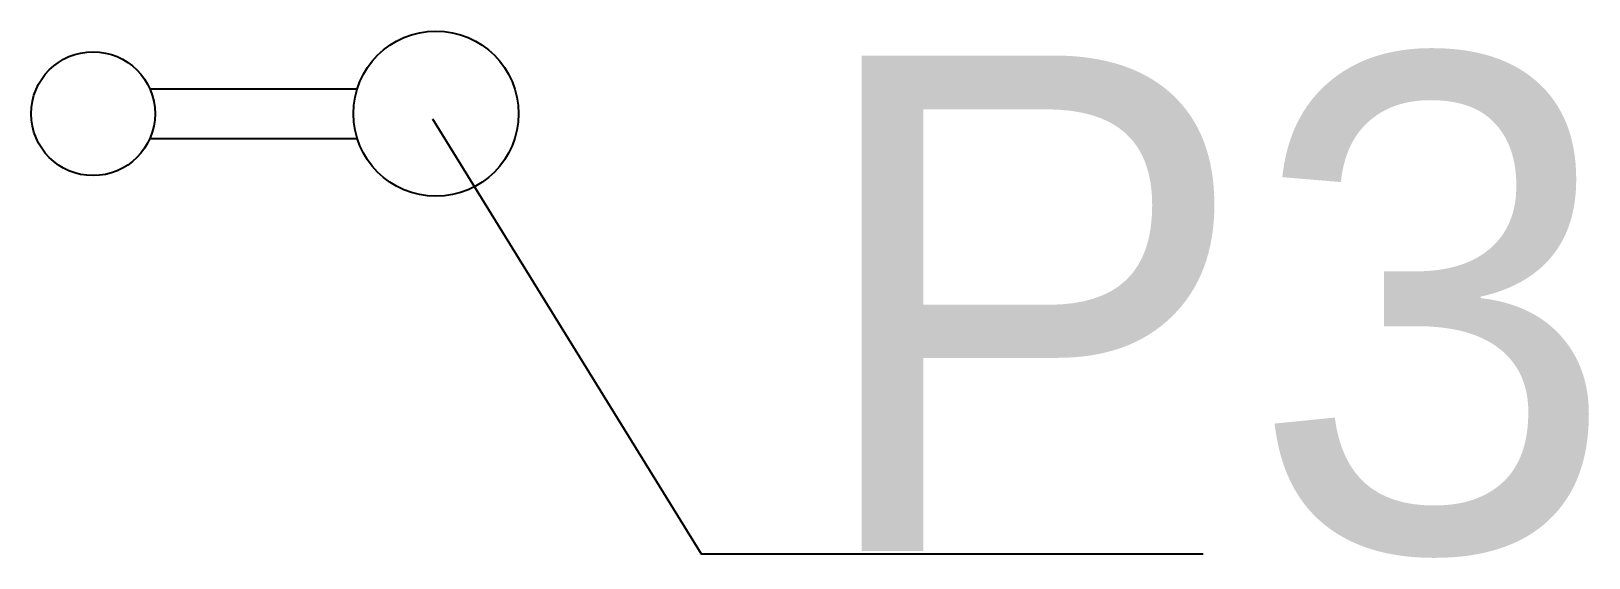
# Model space of a CAD drawing. Header units: metres. Extents: x 6544 to 7487, y 7531 to 7850.
import ezdxf

# ---------------------------------------------------------------- set-up
doc = ezdxf.new("R2010")
doc.units = ezdxf.units.M
doc.layers.add('PUB_TEXT', color=75, linetype='Continuous')

msp = doc.modelspace()

# ---------------------------------------------------------------- linework, layer by layer
for p, q in [((6615.87, 7815), (6741.3, 7815)), ((6786.91, 7796.92), (6949.38, 7533.34)), ((6615.87, 7785), (6741.3, 7785)), ((6949.38, 7533.34), (7253.31, 7533.34))]:
    msp.add_line(p, q)
for centre, radius in [((6789, 7800), 50), ((6581.5, 7800), 37.5)]:
    msp.add_circle(centre, radius)

# ---------------------------------------------------------------- texts
at = {"layer": 'PUB_TEXT'}
msp.add_text('P3', height=300, dxfattribs=at).set_placement((7013.62, 7535.23))

doc.saveas('drawing.dxf')
